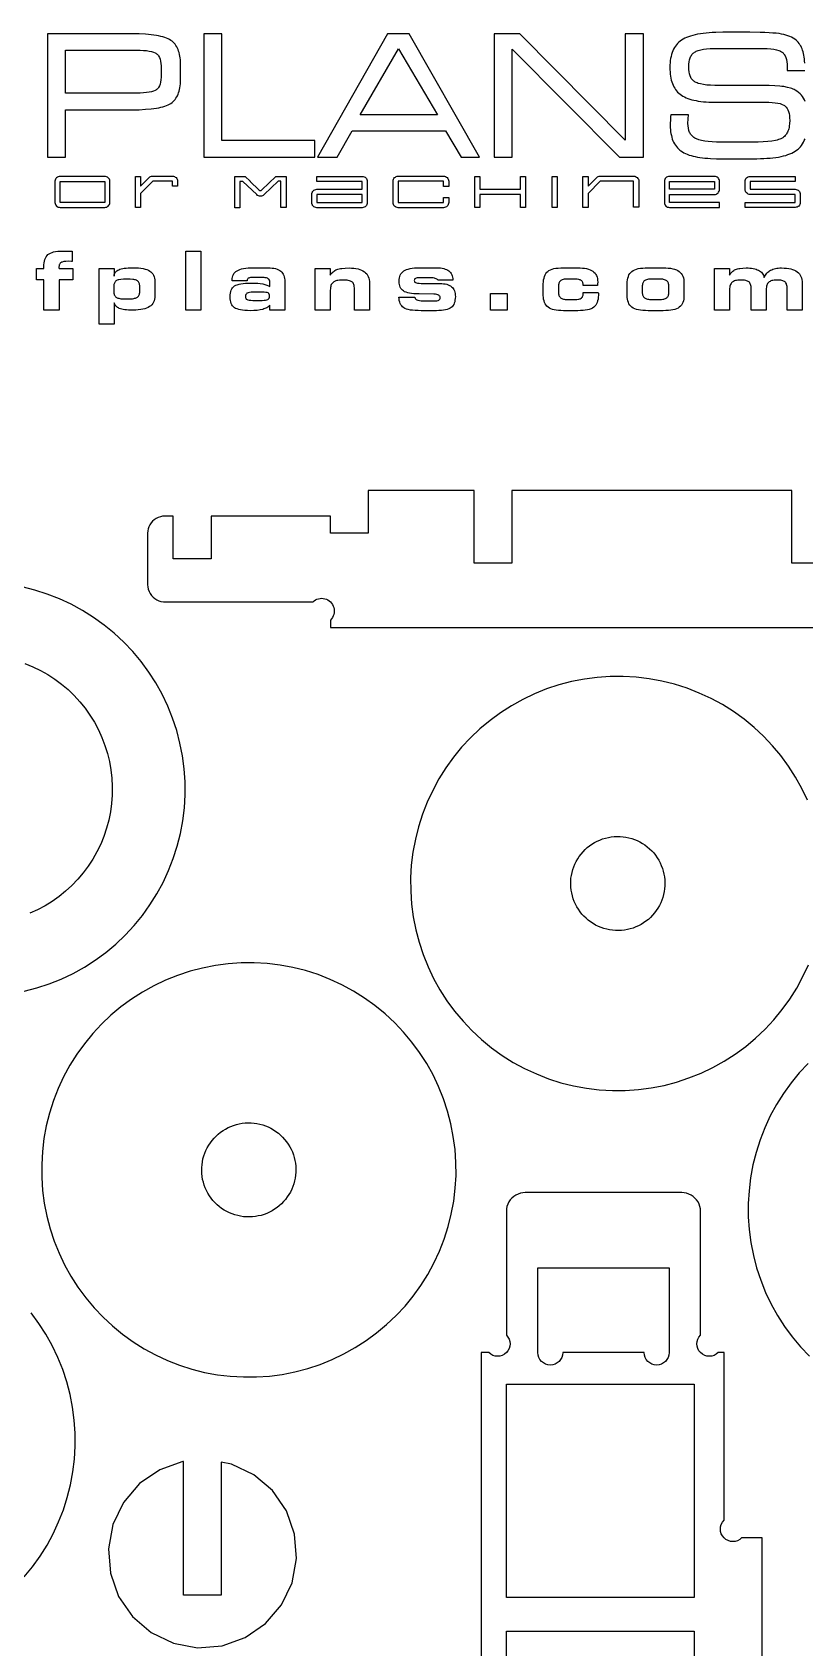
# Model space of a CAD drawing. Extents: x 7 to 398, y 6 to 396.
# Drawn here: x 202.1 to 267.2, y 257 to 393.1 of the extents above; entities that cross this region are included whole.
import ezdxf

# ---------------------------------------------------------------- set-up
doc = ezdxf.new("R2010")
doc.units = 0
doc.header["$MEASUREMENT"] = 0
doc.layers.add('EXT', color=1, linetype='CONTINUOUS')
doc.layers.add('IMPORT_-_LOGO_PADRAO', color=62, linetype='CONTINUOUS')

msp = doc.modelspace()

# ---------------------------------------------------------------- linework, layer by layer
at = {"layer": 'EXT'}
for points in [[(269.29, 348.39), (266.12, 348.39), (266.12, 354.53), (242.51, 354.53), (242.51, 348.39), (239.35, 348.39), (239.35, 354.53), (230.41, 354.53), (230.41, 350.92), (227.23, 350.92), (227.23, 352.36), (217.18, 352.36), (217.18, 348.75), (214, 348.75), (214, 352.36), (213.28, 352.36), (213.09, 352.35), (212.91, 352.31), (212.73, 352.25), (212.56, 352.17), (212.4, 352.06), (212.26, 351.94), (212.13, 351.8), (212.03, 351.64), (211.94, 351.47), (211.88, 351.29), (211.85, 351.11), (211.83, 350.92), (211.83, 346.58), (211.85, 346.39), (211.89, 346.2), (211.96, 346.01), (212.05, 345.84), (212.16, 345.68), (212.29, 345.54), (212.44, 345.42), (212.6, 345.31), (212.78, 345.23), (212.96, 345.17), (213.16, 345.14), (213.35, 345.13), (225.77, 345.13), (225.87, 345.22), (225.98, 345.3), (226.1, 345.36), (226.23, 345.4), (226.36, 345.43), (226.5, 345.44), (226.63, 345.43), (226.77, 345.4), (226.9, 345.36), (227.02, 345.3), (227.13, 345.22), (227.23, 345.13), (227.33, 345.03), (227.4, 344.91), (227.47, 344.78), (227.51, 344.65), (227.54, 344.51), (227.55, 344.36), (227.54, 344.22), (227.51, 344.08), (227.47, 343.95), (227.4, 343.82), (227.33, 343.7), (227.23, 343.6), (227.23, 342.96), (281.48, 342.96)], [(201.44, 312.31), (202.5, 312.59), (203.54, 312.93), (204.56, 313.34), (205.55, 313.81), (206.51, 314.35), (207.43, 314.94), (208.31, 315.59), (209.15, 316.29), (209.95, 317.05), (210.7, 317.85), (211.39, 318.7), (212.03, 319.59), (212.62, 320.52), (213.14, 321.48), (213.6, 322.48), (214, 323.5), (214.33, 324.54), (214.6, 325.61), (214.8, 326.69), (214.93, 327.78), (215, 328.87), (214.99, 329.97), (214.92, 331.06), (214.77, 332.15), (214.56, 333.23), (214.29, 334.29), (213.94, 335.33), (213.53, 336.35), (213.06, 337.34), (212.53, 338.3), (211.93, 339.22), (211.29, 340.1), (210.58, 340.94), (209.83, 341.74), (209.02, 342.49), (208.18, 343.18), (207.28, 343.82), (206.36, 344.41), (205.39, 344.93), (204.4, 345.39), (203.37, 345.79), (202.33, 346.12), (201.27, 346.39)], [(201.5, 339.94), (202.16, 339.67), (202.8, 339.36), (203.42, 339.01), (204.02, 338.62), (204.59, 338.2), (205.13, 337.74), (205.64, 337.24), (206.12, 336.72), (206.57, 336.17), (206.98, 335.59), (207.35, 334.98), (207.69, 334.35), (207.99, 333.71), (208.24, 333.04), (208.45, 332.36), (208.62, 331.67), (208.75, 330.97), (208.83, 330.27), (208.86, 329.56), (208.86, 328.84), (208.8, 328.14), (208.7, 327.43), (208.56, 326.73), (208.38, 326.05), (208.15, 325.37), (207.88, 324.71), (207.57, 324.07), (207.22, 323.45), (206.83, 322.86), (206.41, 322.29), (205.95, 321.75), (205.46, 321.23), (204.93, 320.75), (204.38, 320.3), (203.8, 319.89), (203.19, 319.52), (202.57, 319.18), (201.92, 318.89)], [(267.44, 328.41), (266.96, 329.4), (266.43, 330.36), (265.84, 331.28), (265.19, 332.17), (264.49, 333.01), (263.73, 333.8), (262.93, 334.55), (262.08, 335.25), (261.19, 335.89), (260.26, 336.47), (259.3, 336.99), (258.3, 337.45), (257.28, 337.85), (256.23, 338.19), (255.17, 338.45), (254.09, 338.65), (253, 338.79), (251.91, 338.85), (250.81, 338.84), (249.72, 338.77), (248.63, 338.63), (247.55, 338.42), (246.49, 338.14), (245.45, 337.79), (244.43, 337.38), (243.44, 336.91), (242.48, 336.38), (241.56, 335.79), (240.68, 335.14), (239.83, 334.43), (239.04, 333.68), (238.29, 332.88), (237.6, 332.03), (236.96, 331.14), (236.37, 330.21), (235.85, 329.24), (235.39, 328.25), (234.99, 327.23), (234.65, 326.18), (234.39, 325.12), (234.19, 324.04), (234.05, 322.95), (233.99, 321.86), (234, 320.76), (234.07, 319.66), (234.21, 318.58), (234.43, 317.5), (234.7, 316.44), (235.05, 315.4), (235.46, 314.38), (235.93, 313.39), (236.46, 312.43), (237.05, 311.51), (237.7, 310.62), (238.41, 309.78), (239.16, 308.99), (239.97, 308.24), (240.81, 307.54), (241.7, 306.9), (242.63, 306.32), (243.6, 305.8), (244.59, 305.34), (245.61, 304.94), (246.66, 304.6), (247.72, 304.34), (248.8, 304.14), (249.89, 304), (250.99, 303.94), (252.08, 303.95), (253.18, 304.02), (254.26, 304.16), (255.34, 304.37), (256.4, 304.65), (257.44, 305), (258.46, 305.4), (259.45, 305.88), (260.41, 306.41), (261.33, 307), (262.22, 307.65), (263.06, 308.36), (263.85, 309.11), (264.6, 309.91), (265.3, 310.76), (265.94, 311.65), (266.52, 312.58), (267.04, 313.55), (267.51, 314.54)], [(267.48, 306.23), (266.73, 305.43), (266.04, 304.58), (265.4, 303.69), (264.81, 302.76), (264.29, 301.8), (263.83, 300.8), (263.43, 299.78), (263.09, 298.73), (262.83, 297.67), (262.63, 296.59), (262.5, 295.5), (262.43, 294.41), (262.44, 293.31), (262.51, 292.22), (262.65, 291.13), (262.87, 290.05), (263.14, 288.99), (263.49, 287.95), (263.9, 286.93), (264.37, 285.94), (264.9, 284.98), (265.49, 284.06), (266.14, 283.18), (266.85, 282.33), (267.6, 281.54)], [(201.44, 262.95), (202.13, 263.8), (202.77, 264.69), (203.36, 265.62), (203.88, 266.59), (204.34, 267.58), (204.74, 268.6), (205.07, 269.65), (205.34, 270.71), (205.54, 271.79), (205.67, 272.88), (205.74, 273.97), (205.73, 275.07), (205.66, 276.17), (205.51, 277.25), (205.3, 278.33), (205.03, 279.39), (204.68, 280.43), (204.27, 281.45), (203.8, 282.44), (203.27, 283.4), (202.68, 284.32), (202.03, 285.21)]]:
    msp.add_lwpolyline(points, dxfattribs=at)
for points in [[(251.01, 317.45), (250.76, 317.49), (250.51, 317.54), (250.27, 317.6), (250.04, 317.68), (249.81, 317.78), (249.58, 317.89), (249.37, 318.01), (249.16, 318.15), (248.96, 318.3), (248.77, 318.46), (248.59, 318.64), (248.43, 318.82), (248.27, 319.02), (248.13, 319.22), (248, 319.43), (247.88, 319.65), (247.78, 319.88), (247.69, 320.11), (247.62, 320.35), (247.56, 320.6), (247.52, 320.84), (247.49, 321.09), (247.48, 321.34), (247.48, 321.59), (247.5, 321.84), (247.54, 322.08), (247.59, 322.33), (247.66, 322.57), (247.74, 322.8), (247.83, 323.03), (247.94, 323.26), (248.07, 323.47), (248.2, 323.68), (248.35, 323.88), (248.52, 324.07), (248.69, 324.25), (248.87, 324.42), (249.07, 324.57), (249.27, 324.71), (249.49, 324.84), (249.71, 324.96), (249.93, 325.06), (250.17, 325.15), (250.4, 325.22), (250.65, 325.28), (250.89, 325.32), (251.14, 325.35), (251.39, 325.36), (251.64, 325.36), (251.89, 325.34), (252.13, 325.3), (252.38, 325.25), (252.62, 325.19), (252.85, 325.1), (253.08, 325.01), (253.31, 324.9), (253.52, 324.78), (253.73, 324.64), (253.93, 324.49), (254.12, 324.33), (254.3, 324.15), (254.47, 323.97), (254.62, 323.77), (254.77, 323.57), (254.9, 323.36), (255.01, 323.14), (255.11, 322.91), (255.2, 322.67), (255.28, 322.44), (255.33, 322.19), (255.38, 321.95), (255.4, 321.7), (255.41, 321.45), (255.41, 321.2), (255.39, 320.95), (255.35, 320.71), (255.3, 320.46), (255.24, 320.22), (255.16, 319.99), (255.06, 319.76), (254.95, 319.53), (254.83, 319.32), (254.69, 319.11), (254.54, 318.91), (254.38, 318.72), (254.2, 318.54), (254.02, 318.37), (253.82, 318.22), (253.62, 318.07), (253.41, 317.94), (253.19, 317.83), (252.96, 317.73), (252.73, 317.64), (252.49, 317.57), (252.25, 317.51), (252, 317.47), (251.75, 317.44), (251.5, 317.43), (251.25, 317.43)], [(219.9, 279.8), (221, 279.8), (222.09, 279.88), (223.18, 280.02), (224.25, 280.23), (225.32, 280.51), (226.36, 280.85), (227.38, 281.26), (228.37, 281.74), (229.32, 282.27), (230.25, 282.86), (231.13, 283.51), (231.97, 284.21), (232.77, 284.97), (233.52, 285.77), (234.21, 286.62), (234.85, 287.51), (235.43, 288.44), (235.96, 289.4), (236.42, 290.4), (236.82, 291.42), (237.15, 292.47), (237.42, 293.53), (237.62, 294.61), (237.75, 295.7), (237.82, 296.79), (237.81, 297.89), (237.74, 298.98), (237.59, 300.07), (237.38, 301.15), (237.1, 302.21), (236.76, 303.25), (236.35, 304.27), (235.88, 305.26), (235.35, 306.22), (234.75, 307.14), (234.1, 308.02), (233.4, 308.87), (232.65, 309.66), (231.84, 310.41), (230.99, 311.1), (230.1, 311.74), (229.17, 312.33), (228.21, 312.85), (227.21, 313.31), (226.19, 313.71), (225.15, 314.05), (224.08, 314.31), (223.01, 314.51), (221.92, 314.65), (220.82, 314.71), (219.72, 314.7), (218.63, 314.63), (217.54, 314.49), (216.47, 314.27), (215.41, 314), (214.36, 313.65), (213.35, 313.24), (212.36, 312.77), (211.4, 312.24), (210.47, 311.65), (209.59, 311), (208.75, 310.29), (207.95, 309.54), (207.21, 308.74), (206.51, 307.89), (205.87, 307), (205.29, 306.07), (204.76, 305.1), (204.3, 304.11), (203.9, 303.09), (203.57, 302.04), (203.3, 300.98), (203.1, 299.9), (202.97, 298.81), (202.91, 297.71), (202.91, 296.62), (202.99, 295.52), (203.13, 294.44), (203.34, 293.36), (203.62, 292.3), (203.96, 291.26), (204.37, 290.24), (204.84, 289.25), (205.38, 288.29), (205.97, 287.37), (206.62, 286.48), (207.32, 285.64), (208.08, 284.85), (208.88, 284.1), (209.73, 283.4), (210.62, 282.76), (211.55, 282.18), (212.51, 281.66), (213.51, 281.19), (214.53, 280.8), (215.57, 280.46), (216.64, 280.19), (217.72, 279.99), (218.8, 279.86)], [(219.92, 293.31), (219.67, 293.35), (219.43, 293.4), (219.19, 293.46), (218.95, 293.54), (218.72, 293.64), (218.5, 293.75), (218.28, 293.87), (218.07, 294.01), (217.87, 294.16), (217.69, 294.32), (217.51, 294.5), (217.34, 294.68), (217.18, 294.88), (217.04, 295.08), (216.91, 295.29), (216.79, 295.51), (216.69, 295.74), (216.6, 295.97), (216.53, 296.21), (216.47, 296.45), (216.43, 296.7), (216.4, 296.95), (216.39, 297.2), (216.4, 297.45), (216.42, 297.69), (216.45, 297.94), (216.5, 298.19), (216.57, 298.43), (216.65, 298.66), (216.75, 298.89), (216.86, 299.12), (216.98, 299.33), (217.12, 299.54), (217.27, 299.74), (217.43, 299.93), (217.6, 300.11), (217.79, 300.27), (217.98, 300.43), (218.19, 300.57), (218.4, 300.7), (218.62, 300.82), (218.85, 300.92), (219.08, 301.01), (219.32, 301.08), (219.56, 301.14), (219.81, 301.18), (220.05, 301.21), (220.3, 301.22), (220.55, 301.22), (220.8, 301.2), (221.05, 301.16), (221.29, 301.11), (221.53, 301.04), (221.77, 300.96), (222, 300.87), (222.22, 300.76), (222.44, 300.63), (222.65, 300.5), (222.85, 300.35), (223.04, 300.18), (223.21, 300.01), (223.38, 299.83), (223.54, 299.63), (223.68, 299.43), (223.81, 299.21), (223.93, 298.99), (224.03, 298.77), (224.12, 298.53), (224.19, 298.3), (224.25, 298.05), (224.29, 297.81), (224.32, 297.56), (224.33, 297.31), (224.32, 297.06), (224.3, 296.81), (224.27, 296.57), (224.22, 296.32), (224.15, 296.08), (224.07, 295.85), (223.98, 295.62), (223.87, 295.39), (223.74, 295.18), (223.6, 294.97), (223.45, 294.77), (223.29, 294.58), (223.12, 294.4), (222.93, 294.23), (222.74, 294.08), (222.53, 293.93), (222.32, 293.8), (222.1, 293.69), (221.87, 293.59), (221.64, 293.5), (221.4, 293.42), (221.16, 293.37), (220.91, 293.32), (220.67, 293.3), (220.42, 293.29), (220.17, 293.29)], [(242.06, 261.21), (242.06, 279.2), (257.89, 279.2), (257.89, 261.21)], [(221.77, 259.01), (223.12, 260.58), (224.01, 262.45), (224.39, 264.49), (224.22, 266.56), (223.53, 268.51), (222.36, 270.22), (220.78, 271.56), (218.91, 272.45), (218.04, 272.62), (218.04, 261.4), (214.87, 261.4), (214.87, 272.67), (214.81, 272.67), (212.86, 271.98), (211.15, 270.81), (209.8, 269.23), (208.91, 267.36), (208.53, 265.32), (208.7, 263.26), (209.39, 261.3), (210.56, 259.6), (212.14, 258.25), (214.01, 257.36), (216.04, 256.98), (218.11, 257.14), (220.06, 257.83)], [(257.89, 258.36), (257.89, 240.05), (242.06, 240.05), (242.06, 258.36)]]:
    msp.add_lwpolyline(points, close=True, dxfattribs=at)
msp.add_lwpolyline([(263.6, 253.02), (263.6, 266.23), (261.88, 266.23, -1), (260.4, 267.72), (260.4, 281.85), (259.9, 281.85, -1), (258.42, 283.33), (258.42, 293.75), (258.41, 293.96), (258.37, 294.17), (258.3, 294.36), (258.21, 294.55), (258.09, 294.72), (257.95, 294.88), (257.8, 295.01), (257.63, 295.13), (257.44, 295.22), (257.24, 295.29), (257.04, 295.33), (256.83, 295.34), (243.65, 295.34), (243.44, 295.33), (243.24, 295.29), (243.04, 295.22), (242.85, 295.13), (242.68, 295.01), (242.53, 294.88), (242.39, 294.72), (242.27, 294.55), (242.18, 294.36), (242.11, 294.17), (242.07, 293.96), (242.06, 293.75), (242.06, 283.33, -1), (240.58, 281.85), (239.94, 281.85), (239.94, 237.4)], format="xyb", dxfattribs=at)
msp.add_lwpolyline([(255.77, 288.99), (255.77, 281.85, -1), (253.67, 281.85), (246.81, 281.85, -1), (244.71, 281.85), (244.71, 288.99)], format="xyb", close=True, dxfattribs=at)
at = {"layer": 'IMPORT_-_LOGO_PADRAO'}
for points in [[(204.93, 382.62), (204.93, 386.61), (210.53, 386.61), (211.11, 386.62), (211.65, 386.65), (212.14, 386.69), (212.36, 386.72), (212.57, 386.75), (212.77, 386.78), (212.95, 386.82), (213.12, 386.87), (213.28, 386.92), (213.43, 386.97), (213.56, 387.03), (213.69, 387.09), (213.79, 387.15), (213.89, 387.22), (213.98, 387.3), (214.07, 387.39), (214.15, 387.48), (214.22, 387.58), (214.29, 387.69), (214.35, 387.8), (214.41, 387.92), (214.45, 388.05), (214.5, 388.18), (214.53, 388.32), (214.56, 388.47), (214.58, 388.63), (214.6, 388.79), (214.61, 388.96), (214.61, 389.14), (214.61, 390.47), (214.61, 390.65), (214.6, 390.82), (214.58, 390.98), (214.56, 391.14), (214.53, 391.28), (214.5, 391.43), (214.45, 391.56), (214.41, 391.69), (214.35, 391.81), (214.29, 391.92), (214.22, 392.03), (214.15, 392.13), (214.07, 392.22), (213.98, 392.31), (213.89, 392.39), (213.79, 392.46), (213.68, 392.53), (213.56, 392.59), (213.43, 392.65), (213.28, 392.7), (213.12, 392.75), (212.95, 392.8), (212.76, 392.84), (212.57, 392.88), (212.36, 392.91), (212.13, 392.94), (211.9, 392.96), (211.65, 392.98), (211.11, 393), (210.53, 393.01), (203.39, 393.01), (203.39, 382.62)], [(216.56, 382.62), (225.92, 382.62), (225.92, 384.01), (218.1, 384.01), (218.1, 393.01), (216.56, 393.01)], [(226.14, 382.62), (227.79, 382.62), (229.07, 384.85), (236.92, 384.85), (238.24, 382.62), (239.79, 382.62), (233.87, 393.01), (232.04, 393.01)], [(242.56, 382.62), (242.56, 391.72), (251.59, 382.62), (253.61, 382.62), (253.61, 393.01), (252.08, 393.01), (252.08, 384.06), (243.19, 393.01), (241.02, 393.01), (241.02, 382.62)], [(204.93, 388.02), (204.93, 391.64), (210.89, 391.64), (211.2, 391.63), (211.48, 391.62), (211.74, 391.6), (211.97, 391.56), (212.17, 391.52), (212.34, 391.47), (212.48, 391.41), (212.54, 391.38), (212.59, 391.34), (212.64, 391.3), (212.68, 391.26), (212.73, 391.21), (212.76, 391.15), (212.83, 391.03), (212.89, 390.88), (212.93, 390.71), (212.96, 390.52), (212.98, 390.31), (212.99, 390.08), (212.99, 389.59), (212.98, 389.36), (212.96, 389.14), (212.93, 388.95), (212.89, 388.78), (212.83, 388.63), (212.76, 388.5), (212.73, 388.44), (212.68, 388.39), (212.64, 388.35), (212.59, 388.31), (212.54, 388.27), (212.48, 388.24), (212.34, 388.18), (212.17, 388.13), (211.97, 388.09), (211.74, 388.06), (211.48, 388.03), (211.2, 388.02), (210.89, 388.02)], [(229.74, 386.19), (232.97, 391.74), (236.25, 386.19)], [(208.65, 380.59), (208.64, 380.67), (208.61, 380.75), (208.57, 380.82), (208.52, 380.88), (208.46, 380.93), (208.38, 380.97), (208.3, 380.99), (208.22, 381), (204.47, 381), (204.38, 380.99), (204.3, 380.97), (204.23, 380.93), (204.17, 380.88), (204.11, 380.82), (204.07, 380.75), (204.05, 380.67), (204.03, 380.59), (204.03, 380.59), (204.03, 378.81), (204.04, 378.72), (204.07, 378.64), (204.11, 378.57), (204.16, 378.5), (204.22, 378.45), (204.3, 378.41), (204.38, 378.39), (204.47, 378.38), (208.22, 378.38), (208.31, 378.39), (208.39, 378.41), (208.46, 378.45), (208.52, 378.5), (208.58, 378.57), (208.62, 378.64), (208.64, 378.72), (208.65, 378.81), (208.65, 380.57)], [(204.47, 378.81), (204.47, 379.24), (204.47, 380.14), (204.47, 380.57), (204.9, 380.57), (207.79, 380.57), (208.22, 380.57), (208.22, 380.14), (208.22, 379.24), (208.22, 378.81), (207.79, 378.81), (204.9, 378.81)], [(212.48, 380.59), (212.27, 380.59), (211.24, 379.56), (211.24, 379.26), (211.24, 379.09), (211.24, 378.38), (210.81, 378.38), (210.81, 381), (210.96, 381), (211.1, 381), (211.24, 381), (211.24, 380.17), (211.97, 380.9), (212.03, 380.95), (212.09, 380.99), (212.17, 381.01), (212.28, 381.02), (212.48, 381.02), (212.73, 381.02), (213.93, 381.02), (214.02, 381.01), (214.1, 380.98), (214.17, 380.94), (214.23, 380.89), (214.29, 380.83), (214.33, 380.75), (214.35, 380.67), (214.36, 380.59), (214.36, 380.17), (213.93, 380.17), (213.93, 380.32), (213.93, 380.59), (213.5, 380.59), (212.73, 380.59), (212.53, 380.59)], [(220.04, 380.99), (220.47, 380.59), (220.47, 380.59), (220.47, 380.58), (221.21, 379.87), (221.28, 379.82), (221.31, 379.8), (221.34, 379.8), (221.36, 379.8), (221.39, 379.81), (221.46, 379.87), (222.63, 380.99), (222.63, 381), (223.06, 381), (223.5, 381), (223.5, 378.38), (223.06, 378.38), (223.06, 380.57), (223.06, 380.59), (222.83, 380.59), (221.64, 379.46), (221.58, 379.4), (221.5, 379.36), (221.42, 379.34), (221.34, 379.33), (221.26, 379.34), (221.18, 379.36), (221.1, 379.4), (221.03, 379.46), (219.86, 380.57), (219.61, 380.57), (219.61, 378.38), (219.61, 378.36), (219.18, 378.36), (219.18, 380.99), (219.61, 380.99)], [(226.09, 381), (229.91, 381), (230, 380.99), (230.08, 380.97), (230.15, 380.93), (230.21, 380.88), (230.27, 380.81), (230.31, 380.74), (230.33, 380.66), (230.34, 380.57), (230.34, 380.56), (230.34, 378.81), (230.34, 378.79), (230.33, 378.71), (230.31, 378.63), (230.27, 378.55), (230.21, 378.49), (230.15, 378.44), (230.08, 378.4), (230, 378.37), (229.91, 378.36), (226.09, 378.36), (226.01, 378.37), (225.93, 378.4), (225.85, 378.44), (225.79, 378.49), (225.74, 378.55), (225.7, 378.63), (225.67, 378.71), (225.66, 378.79), (225.66, 379.47), (225.67, 379.56), (225.7, 379.64), (225.74, 379.72), (225.79, 379.78), (225.85, 379.83), (225.93, 379.87), (226.01, 379.9), (226.09, 379.91), (226.09, 379.91), (229.91, 379.91), (229.91, 380.14), (229.91, 380.57), (229.48, 380.57), (226.09, 380.57)], [(237.2, 378.81), (237.2, 378.79), (237.19, 378.71), (237.16, 378.63), (237.12, 378.55), (237.07, 378.49), (237.01, 378.44), (236.93, 378.4), (236.85, 378.37), (236.76, 378.36), (232.95, 378.36), (232.86, 378.37), (232.78, 378.4), (232.71, 378.44), (232.64, 378.49), (232.59, 378.55), (232.55, 378.63), (232.53, 378.71), (232.52, 378.79), (232.52, 378.81), (232.52, 380.59), (232.53, 380.67), (232.55, 380.75), (232.59, 380.83), (232.64, 380.89), (232.71, 380.94), (232.78, 380.98), (232.86, 381.01), (232.95, 381.02), (236.76, 381.02), (236.85, 381.01), (236.93, 380.98), (237.01, 380.94), (237.07, 380.89), (237.12, 380.83), (237.16, 380.75), (237.19, 380.67), (237.2, 380.59), (237.2, 380.57), (237.2, 380.15), (236.76, 380.15), (236.76, 380.15), (236.76, 380.57), (236.76, 380.57), (236.76, 380.59), (236.33, 380.59), (233.38, 380.59), (232.95, 380.59), (232.95, 380.15), (232.95, 379.23), (232.95, 378.81), (232.95, 378.79), (233.38, 378.79), (236.33, 378.79), (236.76, 378.79), (236.76, 378.81), (236.76, 378.81), (236.76, 379.23), (236.76, 379.23), (237.2, 379.23)], [(243.25, 379.47), (239.83, 379.47), (239.83, 378.38), (239.4, 378.38), (239.4, 381), (239.83, 381), (239.83, 379.91), (243.25, 379.91), (243.25, 381), (243.68, 381), (243.68, 378.38), (243.25, 378.38)], [(245.91, 381), (246.35, 381), (246.35, 378.38), (245.91, 378.38)], [(250.26, 380.59), (250.24, 380.59), (249.97, 380.59), (248.95, 379.56), (248.95, 379.22), (248.95, 379.09), (248.95, 378.38), (248.51, 378.38), (248.51, 381), (248.67, 381), (248.82, 381), (248.95, 381), (248.95, 380.17), (249.68, 380.9), (249.74, 380.95), (249.8, 380.99), (249.88, 381.01), (249.99, 381.02), (250.26, 381.02), (250.44, 381.02), (252.78, 381.02), (252.87, 381.01), (252.95, 380.98), (253.03, 380.94), (253.09, 380.89), (253.14, 380.83), (253.18, 380.75), (253.21, 380.67), (253.22, 380.59), (253.22, 378.39), (252.78, 378.39), (252.78, 380.15), (252.78, 380.59), (252.35, 380.59), (250.44, 380.59)], [(255.37, 378.81), (255.38, 378.72), (255.4, 378.64), (255.44, 378.57), (255.49, 378.5), (255.56, 378.45), (255.63, 378.41), (255.71, 378.39), (255.8, 378.38), (260.02, 378.38), (260.02, 378.81), (256.23, 378.81), (255.8, 378.81), (255.8, 379.24), (255.8, 379.47), (259.57, 379.47), (259.59, 379.47), (259.59, 379.47), (259.67, 379.48), (259.75, 379.51), (259.83, 379.55), (259.89, 379.6), (259.94, 379.66), (259.98, 379.74), (260.01, 379.82), (260.02, 379.91), (260.02, 380.56), (260.02, 380.57), (260.01, 380.66), (259.98, 380.74), (259.94, 380.81), (259.89, 380.88), (259.83, 380.93), (259.75, 380.97), (259.67, 380.99), (259.59, 381), (255.8, 381), (255.71, 380.99), (255.63, 380.97), (255.56, 380.93), (255.49, 380.88), (255.44, 380.81), (255.4, 380.74), (255.38, 380.66), (255.37, 380.57), (255.37, 380.56), (255.37, 380.56)], [(259.59, 380.57), (259.59, 380.56), (259.59, 380.34), (259.59, 380.14), (259.59, 379.91), (259.15, 379.91), (255.8, 379.91), (255.8, 380.14), (255.8, 380.56), (255.8, 380.57), (256.23, 380.57), (259.15, 380.57)], [(262.17, 380.57), (262.18, 380.66), (262.2, 380.74), (262.24, 380.81), (262.3, 380.88), (262.36, 380.93), (262.43, 380.97), (262.51, 380.99), (262.6, 381), (266.39, 381), (266.39, 380.57), (263.03, 380.57), (262.6, 380.57), (262.6, 380.34), (262.6, 380.14), (262.6, 379.91), (262.6, 379.91), (263.03, 379.91), (266.38, 379.91), (266.39, 379.91), (266.48, 379.9), (266.56, 379.87), (266.63, 379.83), (266.69, 379.78), (266.75, 379.72), (266.79, 379.64), (266.81, 379.56), (266.82, 379.47), (266.82, 379.46), (266.82, 378.81), (266.81, 378.72), (266.79, 378.64), (266.75, 378.57), (266.69, 378.5), (266.63, 378.45), (266.56, 378.41), (266.48, 378.39), (266.39, 378.38), (262.17, 378.38), (262.17, 378.81), (265.96, 378.81), (266.39, 378.81), (266.39, 379.04), (266.39, 379.24), (266.39, 379.46), (266.39, 379.47), (265.96, 379.47), (262.61, 379.47), (262.6, 379.47), (262.6, 379.47), (262.51, 379.48), (262.43, 379.51), (262.36, 379.55), (262.29, 379.6), (262.24, 379.66), (262.2, 379.74), (262.18, 379.82), (262.17, 379.91), (262.17, 379.91), (262.17, 379.91)], [(226.09, 379.47), (226.09, 379.47), (226.09, 379.23), (226.09, 379.04), (226.09, 378.79), (226.52, 378.79), (229.48, 378.79), (229.91, 378.79), (229.91, 379.23), (229.91, 379.47), (226.52, 379.47)], [(204.37, 369.72), (203.09, 369.72), (203.09, 372.28), (202.48, 372.28), (202.48, 373.24), (203.09, 373.24), (203.09, 373.36), (203.1, 373.54), (203.12, 373.7), (203.14, 373.85), (203.18, 373.99), (203.23, 374.11), (203.29, 374.22), (203.36, 374.32), (203.44, 374.4), (203.54, 374.47), (203.65, 374.53), (203.78, 374.59), (203.92, 374.63), (204.08, 374.66), (204.26, 374.69), (204.45, 374.7), (204.66, 374.7), (205.47, 374.7), (205.47, 373.83), (205.43, 373.83), (205.13, 373.84), (204.94, 373.83), (204.77, 373.81), (204.64, 373.78), (204.59, 373.76), (204.54, 373.73), (204.5, 373.7), (204.46, 373.67), (204.43, 373.63), (204.41, 373.58), (204.39, 373.53), (204.37, 373.48), (204.37, 373.42), (204.36, 373.36), (204.36, 373.29), (204.37, 373.24), (205.53, 373.24), (205.53, 372.28), (204.37, 372.28)], [(216.32, 369.72), (215.05, 369.72), (215.05, 374.7), (216.32, 374.7)], [(209.01, 370.35), (209.01, 368.53), (207.74, 368.53), (207.74, 373.24), (209.01, 373.24), (209.01, 372.6), (209.03, 372.69), (209.05, 372.77), (209.08, 372.85), (209.13, 372.92), (209.18, 372.98), (209.25, 373.04), (209.32, 373.09), (209.4, 373.13), (209.5, 373.17), (209.61, 373.2), (209.74, 373.23), (209.87, 373.25), (210.03, 373.27), (210.2, 373.28), (210.58, 373.29), (210.83, 373.29), (211.06, 373.28), (211.26, 373.25), (211.45, 373.23), (211.62, 373.19), (211.78, 373.14), (211.91, 373.09), (212.02, 373.02), (212.12, 372.95), (212.2, 372.87), (212.28, 372.77), (212.33, 372.66), (212.38, 372.54), (212.41, 372.41), (212.43, 372.27), (212.44, 372.11), (212.44, 370.95), (212.43, 370.79), (212.41, 370.65), (212.38, 370.52), (212.33, 370.39), (212.27, 370.28), (212.19, 370.18), (212.11, 370.09), (212, 370.02), (211.89, 369.95), (211.75, 369.89), (211.6, 369.84), (211.44, 369.8), (211.25, 369.77), (211.05, 369.74), (210.84, 369.73), (210.6, 369.73), (210.23, 369.73), (210.06, 369.75), (209.91, 369.76), (209.77, 369.78), (209.65, 369.81), (209.54, 369.83), (209.45, 369.87), (209.37, 369.91), (209.3, 369.95), (209.23, 370), (209.17, 370.06), (209.12, 370.12), (209.08, 370.19), (209.04, 370.27)], [(223.4, 369.72), (222.13, 369.72), (222.13, 370.14), (222.08, 370.09), (222.02, 370.03), (221.95, 369.98), (221.88, 369.93), (221.8, 369.89), (221.72, 369.85), (221.63, 369.82), (221.53, 369.79), (221.32, 369.74), (221.07, 369.7), (220.79, 369.68), (220.48, 369.67), (220.25, 369.68), (220.03, 369.69), (219.84, 369.71), (219.66, 369.74), (219.51, 369.77), (219.37, 369.82), (219.25, 369.87), (219.15, 369.93), (219.07, 370), (218.99, 370.08), (218.93, 370.18), (218.88, 370.29), (218.84, 370.41), (218.81, 370.54), (218.79, 370.69), (218.79, 370.85), (218.79, 371.01), (218.81, 371.15), (218.84, 371.29), (218.88, 371.41), (218.93, 371.51), (219, 371.61), (219.07, 371.69), (219.16, 371.76), (219.27, 371.82), (219.39, 371.87), (219.54, 371.91), (219.7, 371.95), (219.89, 371.97), (220.09, 371.99), (220.32, 372.01), (220.57, 372.01), (220.85, 372.01), (221.11, 371.99), (221.33, 371.97), (221.53, 371.94), (221.71, 371.89), (221.87, 371.84), (222.01, 371.78), (222.13, 371.71), (222.13, 372.09), (222.12, 372.17), (222.1, 372.25), (222.06, 372.32), (222, 372.37), (221.93, 372.41), (221.85, 372.44), (221.75, 372.46), (221.64, 372.47), (220.6, 372.47), (220.51, 372.47), (220.43, 372.45), (220.37, 372.43), (220.32, 372.41), (220.28, 372.37), (220.25, 372.32), (220.23, 372.27), (220.23, 372.2), (218.95, 372.2), (218.95, 372.25), (218.96, 372.38), (218.98, 372.5), (219.01, 372.62), (219.06, 372.72), (219.11, 372.82), (219.19, 372.9), (219.27, 372.98), (219.37, 373.05), (219.48, 373.1), (219.61, 373.15), (219.75, 373.2), (219.92, 373.23), (220.1, 373.26), (220.3, 373.28), (220.51, 373.29), (220.74, 373.29), (221.98, 373.29), (222.16, 373.29), (222.32, 373.27), (222.47, 373.25), (222.61, 373.22), (222.74, 373.18), (222.85, 373.13), (222.96, 373.07), (223.05, 373.01), (223.13, 372.93), (223.2, 372.84), (223.26, 372.75), (223.31, 372.64), (223.35, 372.53), (223.38, 372.4), (223.39, 372.27), (223.4, 372.13)], [(227.22, 369.72), (225.95, 369.72), (225.95, 373.22), (227.22, 373.22), (227.22, 372.68), (227.28, 372.76), (227.34, 372.83), (227.4, 372.9), (227.47, 372.96), (227.54, 373.01), (227.62, 373.06), (227.7, 373.11), (227.78, 373.14), (227.87, 373.17), (227.97, 373.2), (228.08, 373.23), (228.21, 373.24), (228.48, 373.27), (228.81, 373.28), (229.01, 373.27), (229.21, 373.26), (229.39, 373.23), (229.56, 373.2), (229.71, 373.15), (229.86, 373.1), (229.98, 373.03), (230.1, 372.96), (230.2, 372.87), (230.29, 372.78), (230.36, 372.67), (230.42, 372.56), (230.47, 372.43), (230.5, 372.3), (230.52, 372.15), (230.53, 372), (230.53, 369.72), (229.26, 369.72), (229.26, 371.49), (229.26, 371.61), (229.25, 371.71), (229.23, 371.8), (229.21, 371.88), (229.18, 371.95), (229.14, 372.02), (229.1, 372.07), (229.05, 372.11), (228.99, 372.14), (228.92, 372.17), (228.84, 372.2), (228.74, 372.22), (228.64, 372.24), (228.52, 372.25), (228.24, 372.26), (228.11, 372.25), (227.99, 372.24), (227.87, 372.23), (227.77, 372.21), (227.68, 372.18), (227.59, 372.15), (227.52, 372.11), (227.46, 372.06), (227.4, 372.01), (227.35, 371.95), (227.31, 371.88), (227.28, 371.81), (227.26, 371.72), (227.24, 371.63), (227.23, 371.53), (227.22, 371.42)], [(233.01, 370.83), (234.36, 370.83), (234.36, 370.82), (234.36, 370.78), (234.37, 370.74), (234.38, 370.71), (234.4, 370.68), (234.42, 370.65), (234.45, 370.63), (234.52, 370.58), (234.61, 370.55), (234.73, 370.53), (234.88, 370.51), (235.05, 370.51), (235.97, 370.51), (236.1, 370.51), (236.21, 370.52), (236.3, 370.54), (236.37, 370.57), (236.42, 370.61), (236.45, 370.65), (236.47, 370.71), (236.48, 370.78), (236.47, 370.84), (236.45, 370.9), (236.41, 370.94), (236.36, 370.98), (236.29, 371.01), (236.2, 371.04), (236.09, 371.06), (235.96, 371.07), (234.7, 371.09), (234.48, 371.1), (234.27, 371.11), (234.07, 371.13), (233.9, 371.15), (233.75, 371.19), (233.61, 371.23), (233.49, 371.28), (233.39, 371.34), (233.3, 371.4), (233.23, 371.48), (233.17, 371.56), (233.12, 371.66), (233.08, 371.77), (233.05, 371.89), (233.03, 372.01), (233.02, 372.15), (233.03, 372.3), (233.05, 372.44), (233.08, 372.56), (233.12, 372.68), (233.18, 372.78), (233.25, 372.87), (233.33, 372.96), (233.42, 373.03), (233.53, 373.09), (233.65, 373.14), (233.79, 373.19), (233.95, 373.23), (234.12, 373.25), (234.31, 373.28), (234.52, 373.29), (234.74, 373.29), (236.19, 373.29), (236.35, 373.29), (236.51, 373.28), (236.65, 373.26), (236.79, 373.23), (236.91, 373.19), (237.02, 373.15), (237.12, 373.1), (237.21, 373.04), (237.28, 372.97), (237.35, 372.89), (237.41, 372.81), (237.46, 372.71), (237.49, 372.61), (237.52, 372.5), (237.54, 372.38), (237.54, 372.25), (236.28, 372.25), (236.25, 372.3), (236.2, 372.34), (236.14, 372.37), (236.07, 372.4), (235.99, 372.43), (235.89, 372.44), (235.77, 372.45), (235.65, 372.46), (234.76, 372.46), (234.64, 372.45), (234.54, 372.44), (234.46, 372.43), (234.4, 372.4), (234.36, 372.37), (234.33, 372.33), (234.31, 372.29), (234.3, 372.23), (234.31, 372.17), (234.33, 372.12), (234.36, 372.08), (234.41, 372.05), (234.48, 372.03), (234.58, 372.01), (234.72, 371.99), (234.89, 371.98), (236.45, 371.98), (236.61, 371.97), (236.76, 371.95), (236.91, 371.93), (237.04, 371.9), (237.15, 371.86), (237.26, 371.81), (237.36, 371.76), (237.44, 371.7), (237.52, 371.62), (237.58, 371.54), (237.63, 371.45), (237.68, 371.35), (237.71, 371.24), (237.74, 371.12), (237.75, 370.99), (237.76, 370.86), (237.75, 370.7), (237.73, 370.56), (237.71, 370.42), (237.67, 370.3), (237.62, 370.19), (237.56, 370.1), (237.49, 370.01), (237.41, 369.94), (237.31, 369.88), (237.2, 369.82), (237.07, 369.78), (236.92, 369.74), (236.76, 369.71), (236.58, 369.69), (236.38, 369.68), (236.17, 369.67), (234.88, 369.67), (234.62, 369.68), (234.38, 369.69), (234.16, 369.71), (233.97, 369.73), (233.79, 369.77), (233.64, 369.81), (233.51, 369.87), (233.41, 369.93), (233.32, 369.99), (233.24, 370.08), (233.17, 370.17), (233.11, 370.28), (233.07, 370.4), (233.04, 370.53), (233.02, 370.67)], [(246.86, 369.67), (246.64, 369.68), (246.44, 369.69), (246.26, 369.71), (246.09, 369.75), (245.94, 369.79), (245.8, 369.84), (245.68, 369.9), (245.57, 369.98), (245.48, 370.06), (245.4, 370.15), (245.33, 370.26), (245.27, 370.38), (245.23, 370.51), (245.2, 370.65), (245.18, 370.8), (245.17, 370.97), (245.17, 371.93), (245.18, 372.11), (245.2, 372.28), (245.23, 372.43), (245.27, 372.57), (245.32, 372.7), (245.38, 372.81), (245.46, 372.91), (245.55, 372.99), (245.65, 373.06), (245.77, 373.12), (245.91, 373.17), (246.06, 373.22), (246.24, 373.25), (246.43, 373.27), (246.64, 373.29), (246.86, 373.29), (248.06, 373.29), (248.27, 373.29), (248.47, 373.27), (248.65, 373.25), (248.82, 373.22), (248.98, 373.18), (249.11, 373.13), (249.24, 373.07), (249.35, 373), (249.44, 372.92), (249.53, 372.83), (249.6, 372.74), (249.65, 372.63), (249.7, 372.51), (249.73, 372.38), (249.75, 372.24), (249.76, 372.09), (249.75, 371.95), (249.73, 371.8), (248.53, 371.8), (248.53, 371.82), (248.53, 371.88), (248.52, 371.95), (248.51, 372), (248.49, 372.06), (248.47, 372.1), (248.44, 372.15), (248.41, 372.18), (248.37, 372.22), (248.33, 372.25), (248.28, 372.27), (248.22, 372.29), (248.16, 372.31), (248.01, 372.33), (247.84, 372.34), (247.21, 372.34), (247.01, 372.33), (246.92, 372.32), (246.85, 372.3), (246.77, 372.28), (246.71, 372.26), (246.66, 372.23), (246.61, 372.2), (246.58, 372.16), (246.54, 372.12), (246.51, 372.06), (246.49, 372.01), (246.47, 371.94), (246.46, 371.86), (246.45, 371.78), (246.45, 371.69), (246.45, 371.24), (246.45, 371.16), (246.46, 371.09), (246.47, 371.02), (246.49, 370.96), (246.52, 370.9), (246.55, 370.85), (246.58, 370.81), (246.63, 370.77), (246.67, 370.73), (246.73, 370.71), (246.79, 370.68), (246.86, 370.66), (246.94, 370.64), (247.02, 370.63), (247.21, 370.62), (247.77, 370.62), (247.99, 370.63), (248.16, 370.65), (248.24, 370.67), (248.3, 370.69), (248.35, 370.72), (248.39, 370.74), (248.43, 370.78), (248.46, 370.82), (248.48, 370.87), (248.5, 370.92), (248.52, 370.98), (248.53, 371.05), (248.54, 371.2), (249.8, 371.2), (249.81, 371.12), (249.81, 370.98), (249.8, 370.81), (249.79, 370.65), (249.75, 370.51), (249.71, 370.37), (249.66, 370.25), (249.59, 370.15), (249.51, 370.05), (249.42, 369.97), (249.31, 369.9), (249.19, 369.84), (249.04, 369.79), (248.89, 369.75), (248.71, 369.71), (248.52, 369.69), (248.31, 369.68), (248.08, 369.67)], [(254, 369.67), (253.77, 369.68), (253.56, 369.69), (253.36, 369.71), (253.18, 369.75), (253.02, 369.79), (252.88, 369.84), (252.75, 369.9), (252.64, 369.97), (252.55, 370.05), (252.46, 370.15), (252.39, 370.25), (252.34, 370.37), (252.29, 370.5), (252.26, 370.65), (252.24, 370.8), (252.24, 370.97), (252.24, 371.93), (252.24, 372.11), (252.26, 372.28), (252.29, 372.43), (252.34, 372.57), (252.39, 372.69), (252.46, 372.81), (252.54, 372.9), (252.63, 372.99), (252.74, 373.06), (252.87, 373.12), (253.01, 373.17), (253.17, 373.22), (253.35, 373.25), (253.55, 373.27), (253.76, 373.29), (253.99, 373.29), (255.27, 373.29), (255.49, 373.29), (255.7, 373.27), (255.9, 373.25), (256.07, 373.21), (256.23, 373.17), (256.38, 373.12), (256.5, 373.06), (256.61, 372.98), (256.71, 372.9), (256.79, 372.8), (256.86, 372.7), (256.92, 372.58), (256.97, 372.44), (257, 372.3), (257.02, 372.14), (257.02, 371.97), (257.02, 370.99), (257.02, 370.82), (257, 370.66), (256.97, 370.51), (256.92, 370.38), (256.87, 370.26), (256.8, 370.15), (256.72, 370.06), (256.62, 369.97), (256.52, 369.9), (256.39, 369.84), (256.25, 369.79), (256.09, 369.75), (255.91, 369.71), (255.71, 369.69), (255.5, 369.68), (255.27, 369.67)], [(260.86, 369.72), (259.6, 369.72), (259.6, 373.22), (260.86, 373.22), (260.86, 372.68), (260.92, 372.76), (260.97, 372.83), (261.03, 372.9), (261.09, 372.96), (261.15, 373.01), (261.22, 373.06), (261.29, 373.11), (261.37, 373.14), (261.45, 373.17), (261.54, 373.2), (261.64, 373.23), (261.74, 373.24), (261.98, 373.27), (262.25, 373.28), (262.42, 373.28), (262.57, 373.27), (262.72, 373.25), (262.85, 373.23), (262.98, 373.2), (263.1, 373.17), (263.2, 373.13), (263.3, 373.08), (263.39, 373.03), (263.47, 372.97), (263.54, 372.91), (263.61, 372.83), (263.67, 372.75), (263.72, 372.67), (263.76, 372.57), (263.79, 372.47), (263.84, 372.58), (263.89, 372.67), (263.95, 372.76), (264.01, 372.84), (264.08, 372.91), (264.16, 372.98), (264.23, 373.04), (264.32, 373.09), (264.41, 373.13), (264.5, 373.17), (264.61, 373.2), (264.72, 373.23), (264.84, 373.25), (264.97, 373.27), (265.1, 373.28), (265.25, 373.28), (265.46, 373.27), (265.66, 373.26), (265.85, 373.23), (266.02, 373.2), (266.17, 373.15), (266.32, 373.1), (266.45, 373.04), (266.56, 372.96), (266.66, 372.88), (266.75, 372.78), (266.82, 372.68), (266.88, 372.56), (266.93, 372.44), (266.96, 372.3), (266.98, 372.15), (266.99, 372), (266.99, 369.72), (265.72, 369.72), (265.72, 371.49), (265.72, 371.61), (265.71, 371.71), (265.69, 371.8), (265.67, 371.88), (265.65, 371.95), (265.61, 372.02), (265.58, 372.07), (265.53, 372.11), (265.48, 372.14), (265.42, 372.17), (265.35, 372.2), (265.27, 372.22), (265.17, 372.24), (265.07, 372.25), (264.83, 372.26), (264.72, 372.25), (264.62, 372.24), (264.52, 372.23), (264.43, 372.21), (264.35, 372.18), (264.28, 372.15), (264.21, 372.11), (264.16, 372.07), (264.11, 372.02), (264.07, 371.96), (264.03, 371.89), (264, 371.82), (263.98, 371.74), (263.96, 371.65), (263.95, 371.56), (263.95, 371.45), (263.95, 369.72), (262.68, 369.72), (262.68, 371.49), (262.68, 371.61), (262.67, 371.71), (262.66, 371.8), (262.63, 371.88), (262.61, 371.95), (262.58, 372.02), (262.54, 372.07), (262.49, 372.11), (262.44, 372.14), (262.38, 372.17), (262.3, 372.2), (262.22, 372.22), (262.12, 372.24), (262.02, 372.25), (261.78, 372.26), (261.66, 372.25), (261.55, 372.24), (261.45, 372.23), (261.36, 372.21), (261.28, 372.18), (261.2, 372.15), (261.14, 372.11), (261.08, 372.07), (261.03, 372.02), (260.99, 371.96), (260.95, 371.89), (260.92, 371.82), (260.89, 371.74), (260.88, 371.65), (260.87, 371.56), (260.86, 371.45)], [(209.79, 372.32), (209.59, 372.31), (209.42, 372.28), (209.35, 372.27), (209.28, 372.24), (209.22, 372.22), (209.17, 372.18), (209.13, 372.15), (209.09, 372.11), (209.06, 372.06), (209.04, 372), (209.02, 371.94), (209, 371.88), (208.99, 371.81), (208.99, 371.73), (208.99, 371.3), (208.99, 371.22), (209, 371.14), (209.01, 371.07), (209.03, 371.01), (209.06, 370.95), (209.09, 370.9), (209.12, 370.86), (209.16, 370.82), (209.21, 370.79), (209.27, 370.76), (209.33, 370.74), (209.41, 370.72), (209.58, 370.69), (209.79, 370.69), (210.37, 370.69), (210.57, 370.69), (210.66, 370.71), (210.74, 370.72), (210.81, 370.74), (210.88, 370.76), (210.94, 370.79), (210.99, 370.82), (211.03, 370.86), (211.07, 370.9), (211.1, 370.95), (211.12, 371.01), (211.14, 371.07), (211.16, 371.13), (211.17, 371.21), (211.17, 371.28), (211.17, 371.72), (211.17, 371.8), (211.16, 371.87), (211.15, 371.94), (211.13, 372), (211.1, 372.05), (211.07, 372.1), (211.03, 372.15), (210.99, 372.18), (210.94, 372.21), (210.89, 372.24), (210.82, 372.27), (210.75, 372.28), (210.67, 372.3), (210.58, 372.31), (210.37, 372.32)], [(254.33, 370.62), (254.93, 370.62), (255.14, 370.63), (255.23, 370.64), (255.32, 370.66), (255.39, 370.68), (255.46, 370.71), (255.52, 370.73), (255.57, 370.77), (255.61, 370.81), (255.65, 370.85), (255.68, 370.9), (255.71, 370.96), (255.73, 371.02), (255.74, 371.09), (255.75, 371.17), (255.75, 371.25), (255.75, 371.72), (255.75, 371.8), (255.74, 371.87), (255.73, 371.94), (255.71, 372.01), (255.68, 372.06), (255.65, 372.11), (255.61, 372.16), (255.57, 372.2), (255.52, 372.23), (255.46, 372.26), (255.39, 372.28), (255.31, 372.3), (255.23, 372.32), (255.14, 372.33), (254.93, 372.34), (254.33, 372.34), (254.12, 372.33), (254.02, 372.32), (253.94, 372.3), (253.86, 372.28), (253.79, 372.26), (253.73, 372.23), (253.68, 372.2), (253.64, 372.16), (253.61, 372.11), (253.58, 372.06), (253.55, 372), (253.53, 371.94), (253.52, 371.86), (253.51, 371.78), (253.51, 371.7), (253.51, 371.24), (253.51, 371.16), (253.52, 371.09), (253.53, 371.02), (253.55, 370.96), (253.58, 370.9), (253.61, 370.85), (253.65, 370.81), (253.69, 370.77), (253.75, 370.73), (253.81, 370.71), (253.87, 370.68), (253.95, 370.66), (254.03, 370.64), (254.13, 370.63)], [(221.48, 371.24), (220.71, 371.24), (220.55, 371.24), (220.41, 371.22), (220.3, 371.19), (220.22, 371.16), (220.19, 371.14), (220.16, 371.11), (220.13, 371.08), (220.11, 371.05), (220.09, 370.97), (220.08, 370.88), (220.09, 370.79), (220.11, 370.72), (220.15, 370.66), (220.21, 370.62), (220.29, 370.58), (220.4, 370.56), (220.54, 370.55), (220.71, 370.54), (221.48, 370.54), (221.64, 370.55), (221.78, 370.56), (221.89, 370.59), (221.97, 370.62), (222.01, 370.65), (222.03, 370.67), (222.06, 370.7), (222.08, 370.74), (222.11, 370.81), (222.11, 370.9), (222.11, 370.99), (222.08, 371.07), (222.06, 371.1), (222.04, 371.12), (222.02, 371.15), (221.99, 371.17), (221.91, 371.2), (221.79, 371.22), (221.65, 371.24)], [(242.13, 369.72), (240.72, 369.72), (240.72, 371.13), (242.13, 371.13)]]:
    msp.add_lwpolyline(points, close=True, dxfattribs=at)
for points in [[(267.19, 390.55), (267.18, 390.73), (267.17, 390.9), (267.15, 391.06), (267.13, 391.21), (267.1, 391.36), (267.06, 391.5), (267.02, 391.63), (266.97, 391.75), (266.92, 391.87), (266.86, 391.99), (266.79, 392.1), (266.72, 392.2), (266.64, 392.3), (266.56, 392.39), (266.46, 392.48), (266.35, 392.56), (266.22, 392.65), (266.08, 392.72), (265.93, 392.79), (265.78, 392.85), (265.61, 392.91), (265.43, 392.95), (265.24, 392.99), (265.03, 393.03), (264.78, 393.06), (264.5, 393.08), (264.19, 393.1), (263.84, 393.12), (263.45, 393.13), (262.58, 393.14), (260.3, 393.14), (259.7, 393.13), (259.41, 393.12), (259.14, 393.1), (258.88, 393.08), (258.63, 393.05), (258.4, 393.02), (258.17, 392.98), (257.96, 392.93), (257.76, 392.88), (257.57, 392.83), (257.4, 392.77), (257.23, 392.7), (257.08, 392.64), (256.94, 392.56), (256.81, 392.48), (256.69, 392.39), (256.58, 392.3), (256.48, 392.2), (256.38, 392.09), (256.3, 391.97), (256.22, 391.85), (256.14, 391.72), (256.08, 391.58), (256.02, 391.43), (255.97, 391.27), (255.93, 391.11), (255.9, 390.94), (255.87, 390.76), (255.85, 390.58), (255.84, 390.39), (255.83, 390.19), (255.84, 389.99), (255.85, 389.8), (255.86, 389.62), (255.89, 389.44), (255.92, 389.27), (255.95, 389.11), (256, 388.96), (256.05, 388.82), (256.11, 388.68), (256.17, 388.55), (256.24, 388.42), (256.32, 388.31), (256.4, 388.2), (256.49, 388.1), (256.59, 388), (256.69, 387.92), (256.81, 387.84), (256.93, 387.76), (257.06, 387.69), (257.2, 387.62), (257.35, 387.57), (257.51, 387.51), (257.67, 387.46), (257.85, 387.42), (258.04, 387.38), (258.23, 387.34), (258.44, 387.32), (258.66, 387.29), (258.88, 387.27), (259.11, 387.26), (259.61, 387.25), (263.86, 387.25), (264.17, 387.25), (264.45, 387.23), (264.7, 387.21), (264.93, 387.17), (265.12, 387.13), (265.29, 387.07), (265.43, 387), (265.49, 386.97), (265.54, 386.93), (265.63, 386.84), (265.71, 386.73), (265.78, 386.61), (265.83, 386.47), (265.87, 386.31), (265.9, 386.13), (265.92, 385.93), (265.93, 385.72), (265.92, 385.46), (265.89, 385.22), (265.87, 385.11), (265.85, 385.01), (265.82, 384.91), (265.78, 384.81), (265.74, 384.73), (265.7, 384.64), (265.65, 384.57), (265.6, 384.49), (265.55, 384.43), (265.49, 384.37), (265.42, 384.31), (265.35, 384.26), (265.28, 384.22), (265.19, 384.17), (265.09, 384.13), (264.98, 384.1), (264.86, 384.06), (264.72, 384.03), (264.42, 383.98), (264.08, 383.94), (263.69, 383.91), (263.26, 383.89), (262.78, 383.89), (260.15, 383.89), (259.76, 383.89), (259.39, 383.91), (259.06, 383.93), (258.77, 383.97), (258.51, 384.02), (258.28, 384.08), (258.09, 384.15), (258, 384.19), (257.93, 384.23), (257.86, 384.27), (257.79, 384.32), (257.73, 384.38), (257.68, 384.43), (257.63, 384.5), (257.58, 384.56), (257.54, 384.63), (257.5, 384.71), (257.47, 384.79), (257.44, 384.87), (257.39, 385.05), (257.37, 385.25), (257.36, 385.46), (257.37, 385.85), (257.39, 386.19), (255.91, 386.19), (255.89, 386.05), (255.88, 385.94), (255.87, 385.3), (255.87, 385.11), (255.88, 384.93), (255.9, 384.76), (255.92, 384.6), (255.96, 384.44), (256, 384.29), (256.04, 384.14), (256.09, 384), (256.15, 383.87), (256.22, 383.75), (256.3, 383.63), (256.38, 383.52), (256.47, 383.41), (256.56, 383.32), (256.66, 383.22), (256.77, 383.14), (256.89, 383.06), (257.02, 382.99), (257.15, 382.92), (257.3, 382.86), (257.45, 382.8), (257.62, 382.75), (257.79, 382.7), (257.97, 382.66), (258.16, 382.62), (258.36, 382.59), (258.57, 382.56), (258.79, 382.53), (259.02, 382.52), (259.25, 382.5), (259.75, 382.49), (263.17, 382.49), (263.46, 382.5), (263.74, 382.5), (264.01, 382.52), (264.27, 382.54), (264.52, 382.56), (264.76, 382.59), (264.99, 382.63), (265.2, 382.67), (265.41, 382.72), (265.6, 382.77), (265.78, 382.83), (265.95, 382.89), (266.11, 382.96), (266.25, 383.03), (266.39, 383.11), (266.51, 383.2), (266.63, 383.29), (266.74, 383.39), (266.84, 383.5), (266.93, 383.61), (267.01, 383.74), (267.09, 383.87), (267.16, 384.01), (267.23, 384.16)], [(267.23, 387.31), (267.17, 387.46), (267.09, 387.59), (267, 387.72), (266.91, 387.84), (266.8, 387.96), (266.68, 388.07), (266.54, 388.17), (266.4, 388.26), (266.31, 388.31), (266.21, 388.35), (266.1, 388.4), (265.99, 388.43), (265.73, 388.5), (265.44, 388.56), (265.27, 388.58), (265.09, 388.6), (264.67, 388.63), (264.19, 388.65), (263.63, 388.65), (260.01, 388.65), (259.62, 388.66), (259.27, 388.68), (258.95, 388.7), (258.67, 388.74), (258.42, 388.79), (258.21, 388.84), (258.12, 388.88), (258.04, 388.91), (257.96, 388.95), (257.9, 388.99), (257.84, 389.03), (257.79, 389.08), (257.73, 389.14), (257.69, 389.19), (257.64, 389.26), (257.6, 389.32), (257.54, 389.47), (257.48, 389.64), (257.45, 389.82), (257.42, 390.02), (257.42, 390.24), (257.42, 390.46), (257.45, 390.65), (257.49, 390.83), (257.54, 390.99), (257.61, 391.14), (257.65, 391.2), (257.69, 391.26), (257.74, 391.32), (257.79, 391.37), (257.85, 391.42), (257.91, 391.46), (257.98, 391.5), (258.05, 391.54), (258.22, 391.61), (258.43, 391.67), (258.66, 391.71), (258.93, 391.75), (259.23, 391.77), (259.56, 391.79), (259.93, 391.79), (263.36, 391.79), (263.72, 391.79), (264.04, 391.77), (264.33, 391.75), (264.59, 391.71), (264.81, 391.67), (265, 391.62), (265.09, 391.58), (265.16, 391.55), (265.23, 391.51), (265.28, 391.48), (265.34, 391.43), (265.38, 391.39), (265.43, 391.34), (265.47, 391.28), (265.55, 391.15), (265.61, 391.01), (265.65, 390.84), (265.69, 390.66), (265.71, 390.46), (265.71, 390.23), (265.71, 389.93), (267.19, 389.93)]]:
    msp.add_lwpolyline(points, dxfattribs=at)

doc.saveas('drawing.dxf')
